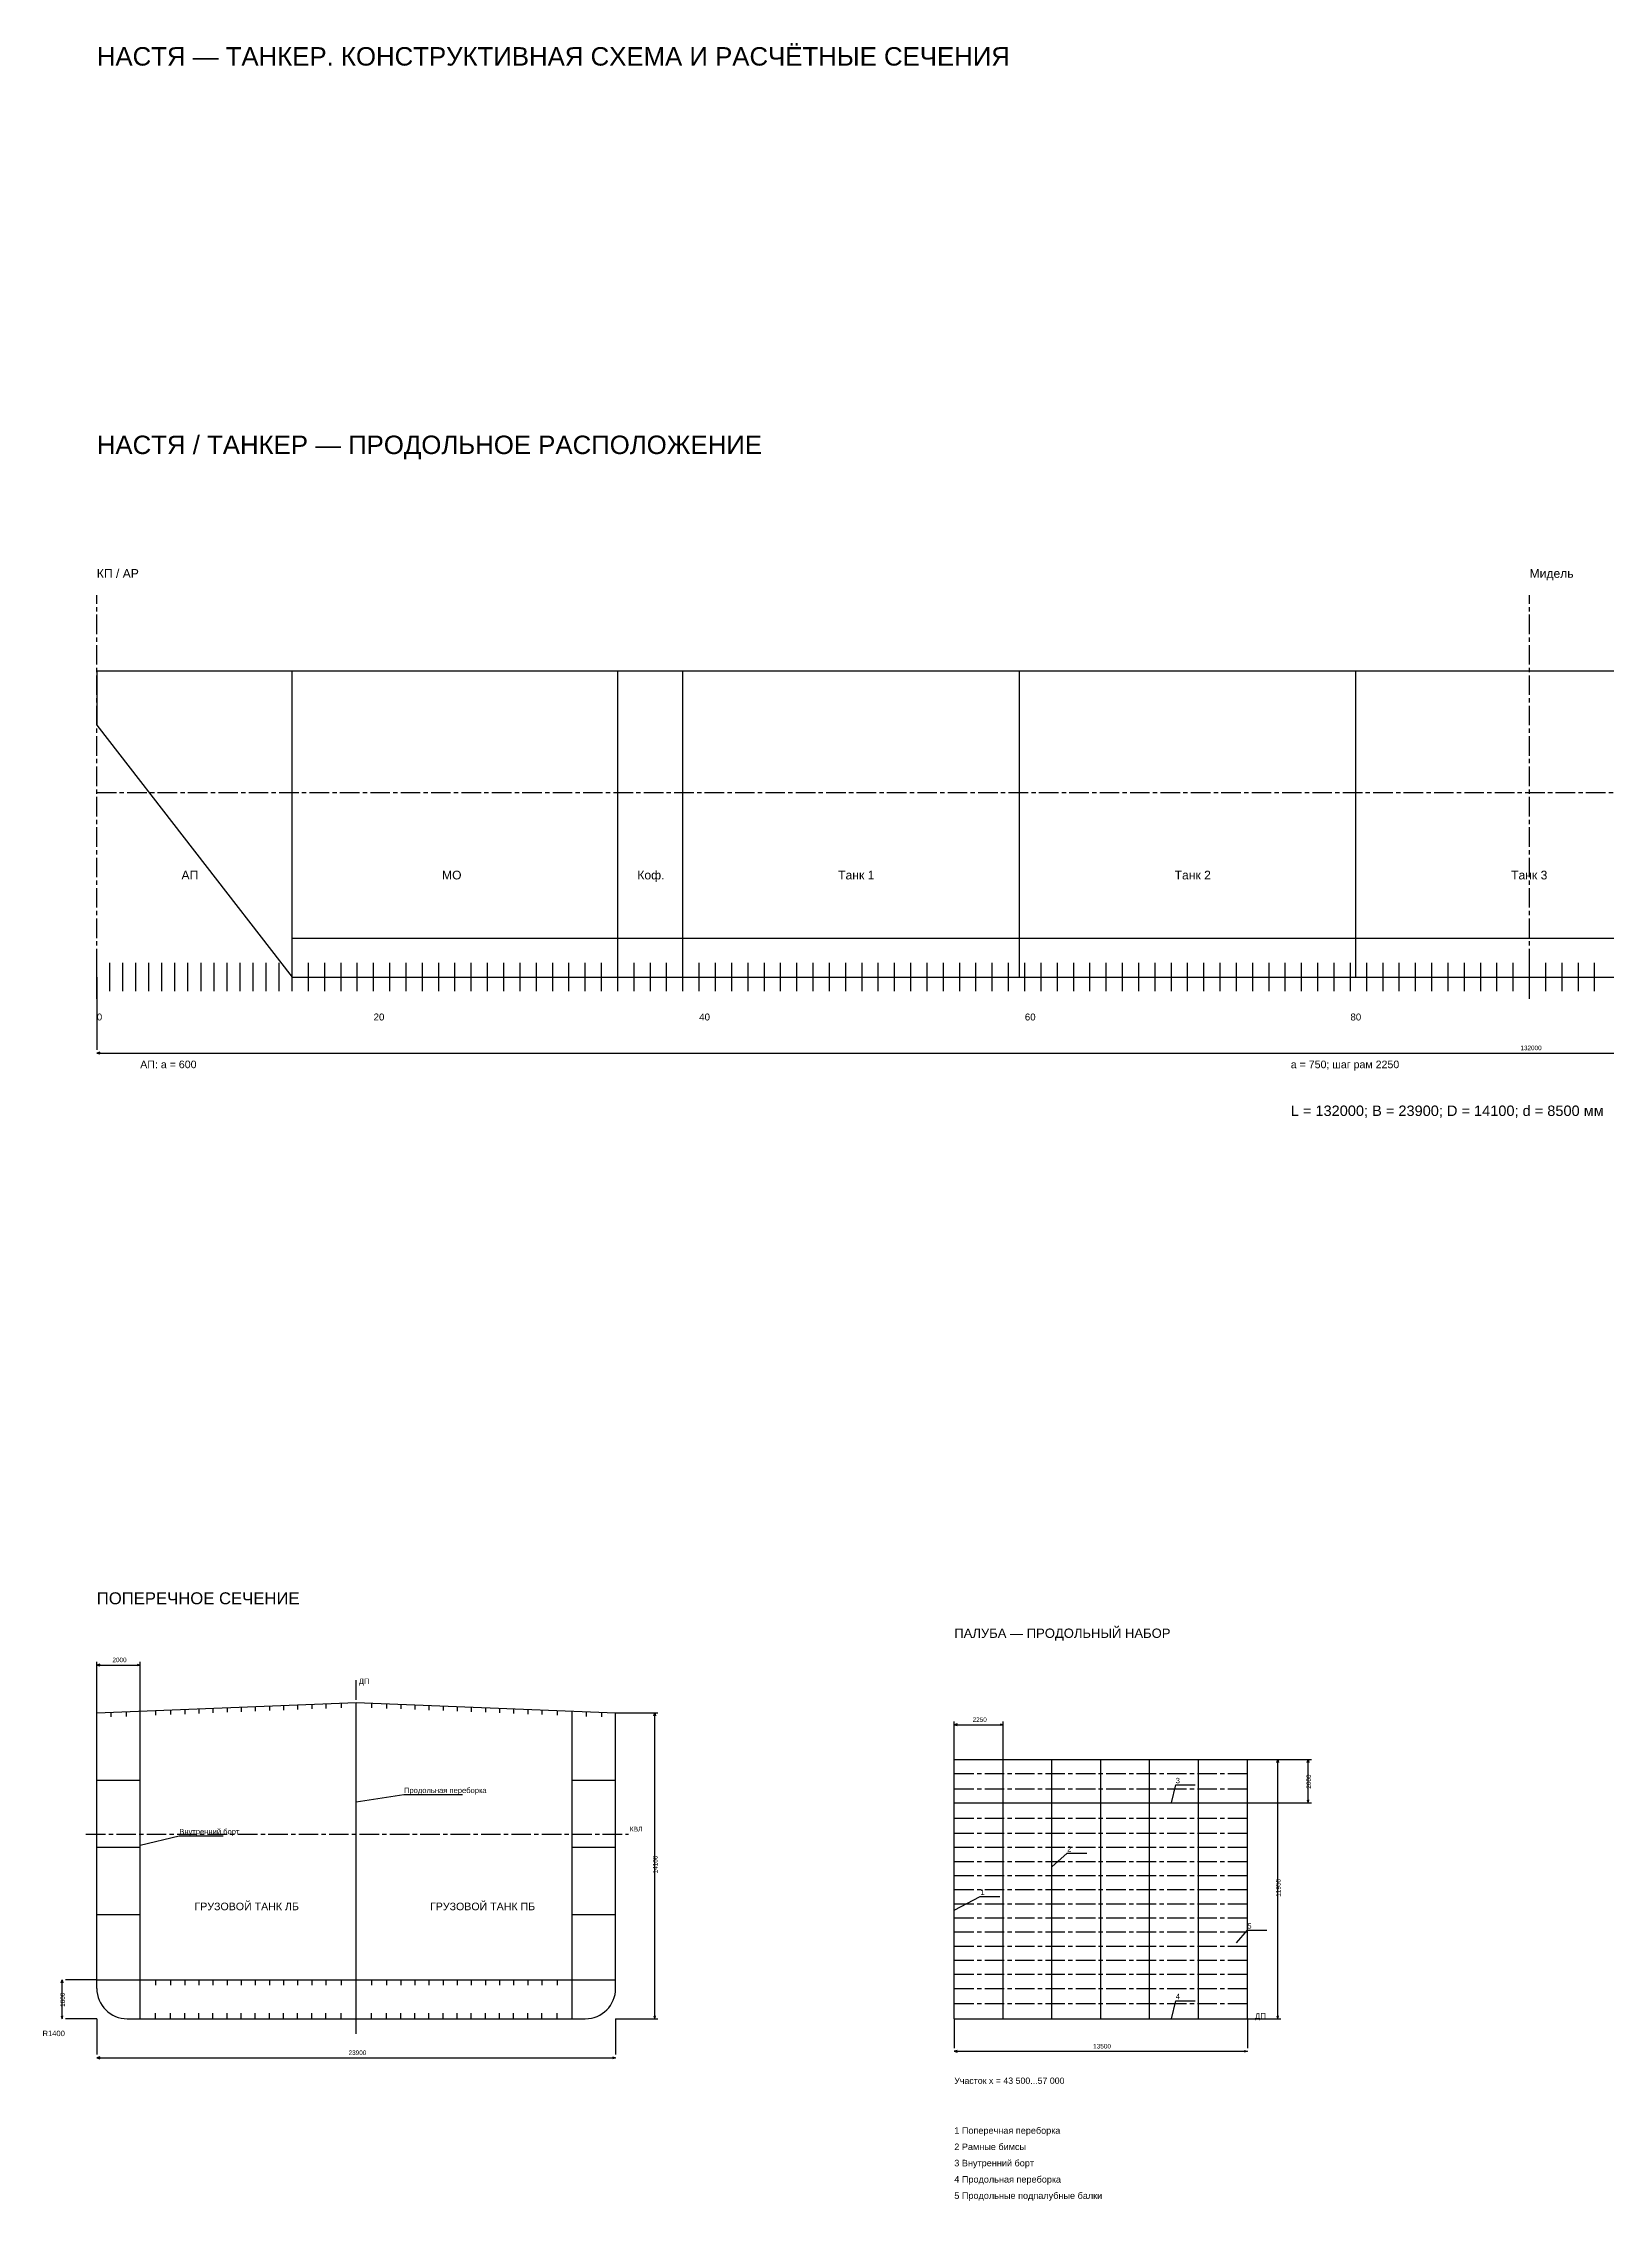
# Model space of a CAD drawing. Header units: millimetres. Extents: x -5500 to 138650, y -17240 to 192034.
# Drawn here: x -2471 to 69561, y 92610 to 192034 of the extents above; entities that cross this region are included whole.
import ezdxf

# ---------------------------------------------------------------- set-up
doc = ezdxf.new("R2010")
doc.units = ezdxf.units.MM
doc.linetypes.add('AXIS22', pattern=[1400, 900, -150, 200, -150])
for name, color, linetype in [('ARR_DECK_CENTER', 30, 'AXIS22'), ('ARR_DECK_DIM', 2, 'Continuous'), ('ARR_DECK_HULL', 4, 'Continuous'), ('ARR_DECK_MEMBER', 4, 'Continuous'), ('ARR_DECK_SEAM', 7, 'Continuous'), ('ARR_DECK_TEXT', 7, 'Continuous'), ('ARR_LONG_CENTER', 30, 'AXIS22'), ('ARR_LONG_DIM', 2, 'Continuous'), ('ARR_LONG_HULL', 4, 'Continuous'), ('ARR_LONG_MEMBER', 4, 'Continuous'), ('ARR_LONG_TEXT', 7, 'Continuous'), ('ARR_SECTION_CENTER', 30, 'AXIS22'), ('ARR_SECTION_DIM', 2, 'Continuous'), ('ARR_SECTION_HULL', 4, 'Continuous'), ('ARR_SECTION_MEMBER', 4, 'Continuous'), ('ARR_SECTION_SEAM', 7, 'Continuous'), ('ARR_SECTION_TEXT', 7, 'Continuous'), ('TITLE_TEXT', 7, 'Continuous')]:
    doc.layers.add(name, color=color, linetype=linetype)
doc.styles.add('RU', font='arial.ttf')

msp = doc.modelspace()

# ---------------------------------------------------------------- linework, layer by layer
at = {"layer": 'ARR_DECK_CENTER'}
for p, q in [((39500, 112300), (53000, 112300)), ((39500, 111600), (53000, 111600)), ((39500, 110250), (53000, 110250)), ((39500, 109550), (53000, 109550)), ((39500, 108900), (53000, 108900)), ((39500, 108250), (53000, 108250)), ((39500, 107600), (53000, 107600)), ((39500, 106950), (53000, 106950)), ((39500, 106300), (53000, 106300)), ((39500, 105650), (53000, 105650)), ((39500, 105000), (53000, 105000)), ((39500, 104350), (53000, 104350)), ((39500, 103700), (53000, 103700)), ((39500, 103050), (53000, 103050)), ((39500, 102400), (53000, 102400)), ((39500, 101700), (53000, 101700))]:
    msp.add_line(p, q, dxfattribs=at)
at = {"layer": 'ARR_DECK_DIM'}
for p, q in [((39500, 112950), (39500, 114700)), ((39500, 114550), (41750, 114550)), ((41750, 112950), (41750, 114700)), ((53000, 112950), (54550, 112950)), ((53000, 112950), (55950, 112950)), ((54400, 101000), (54400, 112950)), ((55800, 110950), (55800, 112950)), ((53000, 110950), (55950, 110950)), ((39500, 101000), (39500, 99650)), ((53000, 101000), (53000, 99650)), ((53000, 101000), (54550, 101000)), ((39500, 99500), (53000, 99500))]:
    msp.add_line(p, q, dxfattribs=at)
for points in [[(39640, 114590), (39500, 114550), (39640, 114510)], [(41610, 114590), (41750, 114550), (41610, 114510)], [(54360, 112810), (54400, 112950), (54440, 112810)], [(55760, 112810), (55800, 112950), (55840, 112810)], [(55760, 111090), (55800, 110950), (55840, 111090)], [(54360, 101140), (54400, 101000), (54440, 101140)], [(39640, 99540), (39500, 99500), (39640, 99460)], [(52860, 99540), (53000, 99500), (52860, 99460)]]:
    msp.add_lwpolyline(points, dxfattribs=at)
at = {"layer": 'ARR_DECK_HULL'}
for p, q in [((39500, 112950), (53000, 112950)), ((39500, 110950), (53000, 110950)), ((39500, 101000), (53000, 101000))]:
    msp.add_line(p, q, dxfattribs=at)
at = {"layer": 'ARR_DECK_MEMBER'}
for p, q in [((39500, 101000), (39500, 112950)), ((41750, 101000), (41750, 112950)), ((44000, 101000), (44000, 112950)), ((46250, 101000), (46250, 112950)), ((48500, 101000), (48500, 112950)), ((50750, 101000), (50750, 112950)), ((53000, 101000), (53000, 112950))]:
    msp.add_line(p, q, dxfattribs=at)
at = {"layer": 'ARR_DECK_SEAM'}
for p, q in [((39500, 101000), (39500, 112950)), ((53000, 101000), (53000, 112950))]:
    msp.add_line(p, q, dxfattribs=at)
for points in [[(49500, 110950), (49700, 111780), (50600, 111780)], [(44000, 108000), (44700, 108630), (45600, 108630)], [(39500, 106000), (40700, 106630), (41600, 106630)], [(52500, 104500), (53000, 105080), (53900, 105080)], [(49500, 101000), (49700, 101830), (50600, 101830)]]:
    msp.add_lwpolyline(points, dxfattribs=at)
at = {"layer": 'ARR_LONG_CENTER'}
for p, q in [((0, 148000), (0, 166600)), ((66000, 148000), (66000, 166600)), ((0, 157500), (132000, 157500))]:
    msp.add_line(p, q, dxfattribs=at)
at = {"layer": 'ARR_LONG_DIM'}
for p, q in [((0, 149000), (0, 145650)), ((0, 145500), (132000, 145500))]:
    msp.add_line(p, q, dxfattribs=at)
msp.add_lwpolyline([(140, 145540), (0, 145500), (140, 145460)], dxfattribs=at)
at = {"layer": 'ARR_LONG_HULL'}
for p, q in [((9000, 149000), (9000, 163100)), ((24000, 149000), (24000, 163100)), ((27000, 149000), (27000, 163100)), ((42500, 149000), (42500, 163100)), ((58000, 149000), (58000, 163100)), ((9000, 150800), (120000, 150800))]:
    msp.add_line(p, q, dxfattribs=at)
msp.add_lwpolyline([(0, 160600), (9000, 149000), (120000, 149000), (132000, 163100), (0, 163100), (0, 160600)], dxfattribs=at)
at = {"layer": 'ARR_LONG_MEMBER'}
for p, q in [((0, 148350), (0, 149650)), ((600, 148350), (600, 149650)), ((1200, 148350), (1200, 149650)), ((1800, 148350), (1800, 149650)), ((2400, 148350), (2400, 149650)), ((3000, 148350), (3000, 149650)), ((3600, 148350), (3600, 149650)), ((4200, 148350), (4200, 149650)), ((4800, 148350), (4800, 149650)), ((5400, 148350), (5400, 149650)), ((6000, 148350), (6000, 149650)), ((6600, 148350), (6600, 149650)), ((7200, 148350), (7200, 149650)), ((7800, 148350), (7800, 149650)), ((8400, 148350), (8400, 149650)), ((9000, 148350), (9000, 149650)), ((9750, 148350), (9750, 149650)), ((10500, 148350), (10500, 149650)), ((11250, 148350), (11250, 149650)), ((12000, 148350), (12000, 149650)), ((12750, 148350), (12750, 149650)), ((13500, 148350), (13500, 149650)), ((14250, 148350), (14250, 149650)), ((15000, 148350), (15000, 149650)), ((15750, 148350), (15750, 149650)), ((16500, 148350), (16500, 149650)), ((17250, 148350), (17250, 149650)), ((18000, 148350), (18000, 149650)), ((18750, 148350), (18750, 149650)), ((19500, 148350), (19500, 149650)), ((20250, 148350), (20250, 149650)), ((21000, 148350), (21000, 149650)), ((21750, 148350), (21750, 149650)), ((22500, 148350), (22500, 149650)), ((23250, 148350), (23250, 149650)), ((24000, 148350), (24000, 149650)), ((24750, 148350), (24750, 149650)), ((25500, 148350), (25500, 149650)), ((26250, 148350), (26250, 149650)), ((27000, 148350), (27000, 149650)), ((27750, 148350), (27750, 149650)), ((28500, 148350), (28500, 149650)), ((29250, 148350), (29250, 149650)), ((30000, 148350), (30000, 149650)), ((30750, 148350), (30750, 149650)), ((31500, 148350), (31500, 149650)), ((32250, 148350), (32250, 149650)), ((33000, 148350), (33000, 149650)), ((33750, 148350), (33750, 149650)), ((34500, 148350), (34500, 149650)), ((35250, 148350), (35250, 149650)), ((36000, 148350), (36000, 149650)), ((36750, 148350), (36750, 149650)), ((37500, 148350), (37500, 149650)), ((38250, 148350), (38250, 149650)), ((39000, 148350), (39000, 149650)), ((39750, 148350), (39750, 149650)), ((40500, 148350), (40500, 149650)), ((41250, 148350), (41250, 149650)), ((42000, 148350), (42000, 149650)), ((42750, 148350), (42750, 149650)), ((43500, 148350), (43500, 149650)), ((44250, 148350), (44250, 149650)), ((45000, 148350), (45000, 149650)), ((45750, 148350), (45750, 149650)), ((46500, 148350), (46500, 149650)), ((47250, 148350), (47250, 149650)), ((48000, 148350), (48000, 149650)), ((48750, 148350), (48750, 149650)), ((49500, 148350), (49500, 149650)), ((50250, 148350), (50250, 149650)), ((51000, 148350), (51000, 149650)), ((51750, 148350), (51750, 149650)), ((52500, 148350), (52500, 149650)), ((53250, 148350), (53250, 149650)), ((54000, 148350), (54000, 149650)), ((54750, 148350), (54750, 149650)), ((55500, 148350), (55500, 149650)), ((56250, 148350), (56250, 149650)), ((57000, 148350), (57000, 149650)), ((57750, 148350), (57750, 149650)), ((58500, 148350), (58500, 149650)), ((59250, 148350), (59250, 149650)), ((60000, 148350), (60000, 149650)), ((60750, 148350), (60750, 149650)), ((61500, 148350), (61500, 149650)), ((62250, 148350), (62250, 149650)), ((63000, 148350), (63000, 149650)), ((63750, 148350), (63750, 149650)), ((64500, 148350), (64500, 149650)), ((65250, 148350), (65250, 149650)), ((66000, 148350), (66000, 149650)), ((66750, 148350), (66750, 149650)), ((67500, 148350), (67500, 149650)), ((68250, 148350), (68250, 149650)), ((69000, 148350), (69000, 149650))]:
    msp.add_line(p, q, dxfattribs=at)
at = {"layer": 'ARR_SECTION_CENTER'}
for p, q in [((11950, 100300), (11950, 116678)), ((-500, 109500), (24500, 109500))]:
    msp.add_line(p, q, dxfattribs=at)
at = {"layer": 'ARR_SECTION_DIM'}
for p, q in [((0, 115100), (0, 117450)), ((2000, 115180), (2000, 117450)), ((0, 117300), (2000, 117300)), ((23900, 115100), (25850, 115100)), ((25700, 101000), (25700, 115100)), ((-1600, 101000), (-1600, 102800)), ((0, 102800), (-1450, 102800)), ((0, 101000), (-1450, 101000)), ((0, 101000), (0, 99350)), ((23900, 101000), (23900, 99350)), ((23900, 101000), (25850, 101000)), ((0, 99200), (23900, 99200))]:
    msp.add_line(p, q, dxfattribs=at)
for points in [[(140, 117340), (0, 117300), (140, 117260)], [(1860, 117340), (2000, 117300), (1860, 117260)], [(25660, 114960), (25700, 115100), (25740, 114960)], [(-1640, 102660), (-1600, 102800), (-1560, 102660)], [(-1640, 101140), (-1600, 101000), (-1560, 101140)], [(25660, 101140), (25700, 101000), (25740, 101140)], [(140, 99240), (0, 99200), (140, 99160)], [(23760, 99240), (23900, 99200), (23760, 99160)]]:
    msp.add_lwpolyline(points, dxfattribs=at)
at = {"layer": 'ARR_SECTION_HULL'}
for p, q in [((11950, 101000), (11950, 115578)), ((0, 102400), (0, 115100)), ((2000, 101000), (2000, 115180)), ((21900, 101000), (21900, 115180)), ((23900, 102400), (23900, 115100)), ((0, 112000), (2000, 112000)), ((21900, 112000), (23900, 112000)), ((0, 108900), (2000, 108900)), ((21900, 108900), (23900, 108900)), ((0, 105800), (2000, 105800)), ((21900, 105800), (23900, 105800)), ((0, 102800), (23900, 102800)), ((1400, 101000), (22500, 101000))]:
    msp.add_line(p, q, dxfattribs=at)
msp.add_lwpolyline([(0, 115100), (11950, 115578), (23900, 115100)], dxfattribs=at)
for centre, start, end in [((1400, 102400), 180, 270), ((22500, 102400), 270, 360)]:
    msp.add_arc(centre, 1400, start, end, dxfattribs=at)
at = {"layer": 'ARR_SECTION_MEMBER'}
for p, q in [((6000, 115340), (6000, 115120)), ((6650, 115366), (6650, 115146)), ((7300, 115392), (7300, 115172)), ((7950, 115418), (7950, 115198)), ((8600, 115444), (8600, 115224)), ((9250, 115470), (9250, 115250)), ((9900, 115496), (9900, 115276)), ((10550, 115522), (10550, 115302)), ((11250, 115550), (11250, 115330)), ((12650, 115550), (12650, 115330)), ((13350, 115522), (13350, 115302)), ((14000, 115496), (14000, 115276)), ((14650, 115470), (14650, 115250)), ((15300, 115444), (15300, 115224)), ((15950, 115418), (15950, 115198)), ((16600, 115392), (16600, 115172)), ((17250, 115366), (17250, 115146)), ((17900, 115340), (17900, 115120)), ((650, 115126), (650, 114906)), ((1350, 115154), (1350, 114934)), ((2700, 115208), (2700, 114988)), ((3400, 115236), (3400, 115016)), ((4050, 115262), (4050, 115042)), ((4700, 115288), (4700, 115068)), ((5350, 115314), (5350, 115094)), ((18550, 115314), (18550, 115094)), ((19200, 115288), (19200, 115068)), ((19850, 115262), (19850, 115042)), ((20500, 115236), (20500, 115016)), ((21200, 115208), (21200, 114988)), ((22550, 115154), (22550, 114934)), ((23250, 115126), (23250, 114906)), ((2700, 102800), (2700, 102550)), ((3400, 102800), (3400, 102550)), ((4050, 102800), (4050, 102550)), ((4700, 102800), (4700, 102550)), ((5350, 102800), (5350, 102550)), ((6000, 102800), (6000, 102550)), ((6650, 102800), (6650, 102550)), ((7300, 102800), (7300, 102550)), ((7950, 102800), (7950, 102550)), ((8600, 102800), (8600, 102550)), ((9250, 102800), (9250, 102550)), ((9900, 102800), (9900, 102550)), ((10550, 102800), (10550, 102550)), ((11250, 102800), (11250, 102550)), ((12650, 102800), (12650, 102550)), ((13350, 102800), (13350, 102550)), ((14000, 102800), (14000, 102550)), ((14650, 102800), (14650, 102550)), ((15300, 102800), (15300, 102550)), ((15950, 102800), (15950, 102550)), ((16600, 102800), (16600, 102550)), ((17250, 102800), (17250, 102550)), ((17900, 102800), (17900, 102550)), ((18550, 102800), (18550, 102550)), ((19200, 102800), (19200, 102550)), ((19850, 102800), (19850, 102550)), ((20500, 102800), (20500, 102550)), ((21200, 102800), (21200, 102550)), ((2700, 101000), (2700, 101250)), ((3400, 101000), (3400, 101250)), ((4050, 101000), (4050, 101250)), ((4700, 101000), (4700, 101250)), ((5350, 101000), (5350, 101250)), ((6000, 101000), (6000, 101250)), ((6650, 101000), (6650, 101250)), ((7300, 101000), (7300, 101250)), ((7950, 101000), (7950, 101250)), ((8600, 101000), (8600, 101250)), ((9250, 101000), (9250, 101250)), ((9900, 101000), (9900, 101250)), ((10550, 101000), (10550, 101250)), ((11250, 101000), (11250, 101250)), ((12650, 101000), (12650, 101250)), ((13350, 101000), (13350, 101250)), ((14000, 101000), (14000, 101250)), ((14650, 101000), (14650, 101250)), ((15300, 101000), (15300, 101250)), ((15950, 101000), (15950, 101250)), ((16600, 101000), (16600, 101250)), ((17250, 101000), (17250, 101250)), ((17900, 101000), (17900, 101250)), ((18550, 101000), (18550, 101250)), ((19200, 101000), (19200, 101250)), ((19850, 101000), (19850, 101250)), ((20500, 101000), (20500, 101250)), ((21200, 101000), (21200, 101250))]:
    msp.add_line(p, q, dxfattribs=at)
at = {"layer": 'ARR_SECTION_SEAM'}
for points in [[(11950, 111000), (14150, 111330), (16850, 111330)], [(2000, 109000), (3800, 109430), (5825, 109430)]]:
    msp.add_lwpolyline(points, dxfattribs=at)

# ---------------------------------------------------------------- texts
at = {"layer": 'ARR_DECK_DIM', "style": 'RU'}
for s, p in [('2250', (40345, 114680)), ('13500', (45900, 99630))]:
    msp.add_text(s, height=210, dxfattribs=at).set_placement(p)
for s, p in [('2000', (55930, 111600)), ('11950', (54530, 106625))]:
    msp.add_text(s, height=210, rotation=90, dxfattribs=at).set_placement(p)
at = {"layer": 'ARR_DECK_TEXT', "style": 'RU'}
for s, height, p in [('ПАЛУБА — ПРОДОЛЬНЫЙ НАБОР', 430, (39500, 118550)), ('3', 250, (49700, 111850)), ('2', 250, (44700, 108700)), ('1', 250, (40700, 106700)), ('5', 250, (53000, 105150)), ('4', 250, (49700, 101900)), ('ДП', 260, (53350, 101000)), ('Участок x = 43 500...57 000', 290, (39500, 98000)), ('1 Поперечная переборка', 300, (39500, 95700)), ('3 Внутренний борт', 300, (39500, 94200)), ('2 Рамные бимсы', 300, (39500, 94950)), ('4 Продольная переборка', 300, (39500, 93450)), ('5 Продольные подпалубные балки', 300, (39500, 92700))]:
    msp.add_text(s, height=height, dxfattribs=at).set_placement(p)
at = {"layer": 'ARR_LONG_DIM', "style": 'RU'}
msp.add_text('132000', height=210, dxfattribs=at).set_placement((65580, 145630))
at = {"layer": 'ARR_LONG_TEXT', "style": 'RU'}
for s, height, p in [('НАСТЯ / ТАНКЕР — ПРОДОЛЬНОЕ РАСПОЛОЖЕНИЕ', 850, (0, 173100)), ('КП / AP', 400, (0, 167400)), ('Мидель', 400, (66000, 167400)), ('АП', 400, (3900, 153500)), ('МО', 400, (15900, 153500)), ('Коф.', 400, (24900, 153500)), ('Танк 1', 400, (34150, 153500)), ('Танк 2', 400, (49650, 153500)), ('Танк 3', 400, (65150, 153500)), ('0', 320, (0, 147000)), ('20', 320, (12750, 147000)), ('40', 320, (27750, 147000)), ('60', 320, (42750, 147000)), ('80', 320, (57750, 147000)), ('АП: a = 600', 350, (2000, 144800)), ('a = 750; шаг рам 2250', 350, (55000, 144800)), ('L = 132000; B = 23900; D = 14100; d = 8500 мм', 480, (55000, 142600))]:
    msp.add_text(s, height=height, dxfattribs=at).set_placement(p)
at = {"layer": 'ARR_SECTION_DIM', "style": 'RU'}
for s, p in [('2000', (720, 117430)), ('23900', (11600, 99330))]:
    msp.add_text(s, height=210, dxfattribs=at).set_placement(p)
for s, p in [('14100', (25830, 107700)), ('1800', (-1470, 101550))]:
    msp.add_text(s, height=210, rotation=90, dxfattribs=at).set_placement(p)
at = {"layer": 'ARR_SECTION_TEXT', "style": 'RU'}
for s, height, p in [('ПОПЕРЕЧНОЕ СЕЧЕНИЕ', 550, (0, 120100)), ('ДП', 250, (12070, 116428)), ('Продольная переборка', 250, (14150, 111400)), ('Внутренний борт', 250, (3800, 109500)), ('КВЛ', 220, (24550, 109630)), ('ГРУЗОВОЙ ТАНК ЛБ', 350, (4500, 106000)), ('ГРУЗОВОЙ ТАНК ПБ', 350, (15350, 106000)), ('R1400', 250, (-2500, 100200))]:
    msp.add_text(s, height=height, dxfattribs=at).set_placement(p)
at = {"layer": 'TITLE_TEXT', "style": 'RU'}
msp.add_text('НАСТЯ — ТАНКЕР. КОНСТРУКТИВНАЯ СХЕМА И РАСЧЁТНЫЕ СЕЧЕНИЯ', height=850, dxfattribs=at).set_placement((0, 191000))

doc.saveas('drawing.dxf')
